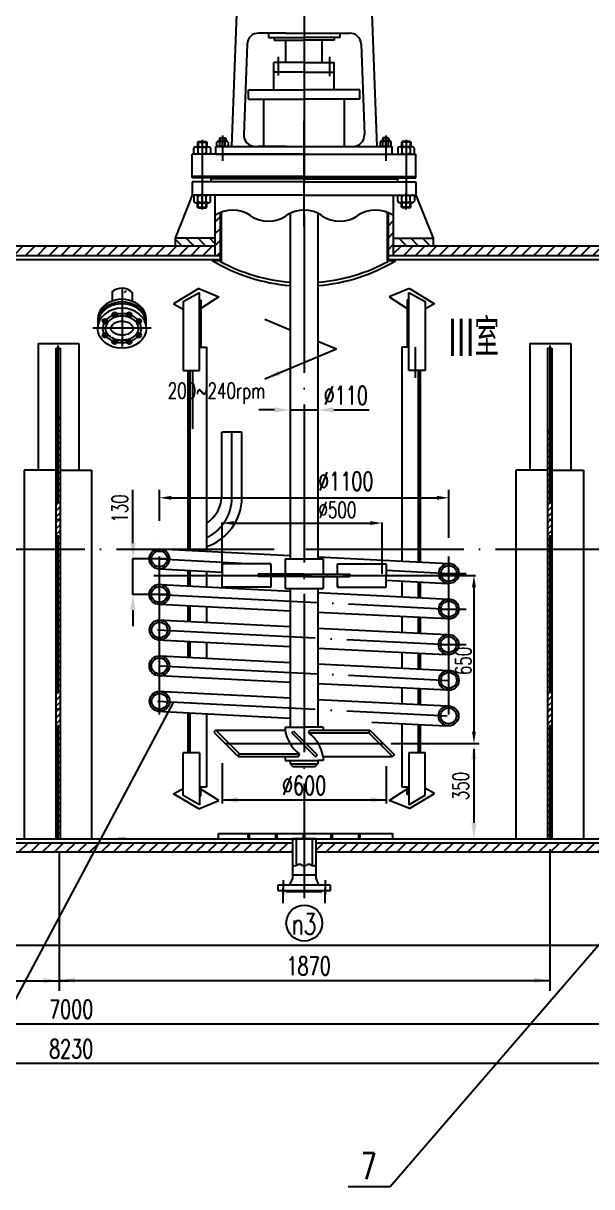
# Model space of a CAD drawing. Extents: x -54047 to 31317, y -2 to 11950.
# Drawn here: x -31269 to -29109, y 4756 to 9174 of the extents above; entities that cross this region are included whole.
import ezdxf

# ---------------------------------------------------------------- set-up
doc = ezdxf.new("R2010")
doc.units = 0
doc.header["$LTSCALE"] = 20
doc.linetypes.add('DASHDOT-M', pattern=[36, 30, -3, 0, -3])
doc.linetypes.add('HIDDEN-M', pattern=[7, 5, -2])
doc.layers.get('0').update_dxf_attribs({"linetype": 'CONTINUOUS'})
doc.styles.add('BIAOZHU', font='ROMANS.shx', dxfattribs={"width": 0.7, "bigfont": 'HLFSD.shx'})
doc.styles.add('HZ', font='ROMANS.shx', dxfattribs={"width": 0.7, "height": 60, "bigfont": 'HLFSD.shx'})
doc.styles.add('ROMANS', font='ROMANS', dxfattribs={"width": 0.7, "height": 60})
pattern_1 = [(45, (-36814.224, 0), (-22.45064, 22.45064), [])]
pattern_2 = [(45, (-37600.862, 27.11), (-22.45064, 22.45064), [])]
pattern_3 = [(45, (-35701.076, 27.111), (-11.22532, 11.22532), [])]
pattern_4 = [(45, (-33832.55, 27.111), (-11.22532, 11.22532), [])]

msp = doc.modelspace()

# ---------------------------------------------------------------- hatches: boundary and pattern name
at = {"linetype": 'Continuous'}
h = msp.add_hatch(dxfattribs=at)
h.set_pattern_fill('ANSI31', scale=10, style=0)
h.set_pattern_definition([(45, (-37765.702, 27.11), (-22.45064, 22.45064), [])])
h.paths.add_polyline_path([(-30521.2, 8454.3, 0.046124), (-30541.2, 8443.6), (-30541.2, 8292.7), (-30521.2, 8292.7)])
h.paths.add_polyline_path([(-29883.2, 8292.7), (-29863.2, 8292.7), (-29863.2, 8443.6, 0.046124), (-29883.2, 8454.3)])
h = msp.add_hatch(dxfattribs=at)
h.set_pattern_fill('ANSI31', scale=10, angle=90, style=0)
h.set_pattern_definition([(135, (-37765.702, 27.11), (-22.45064, -22.45064), [])])
h.paths.add_polyline_path([(-29712.2, 8327.7), (-29712.2, 8357.7), (-29863.2, 8357.7), (-29863.2, 8327.7)])
h.paths.add_polyline_path([(-30541.2, 8327.7), (-30541.2, 8357.7), (-30692.2, 8357.7), (-30692.2, 8327.7)])
h = msp.add_hatch(dxfattribs=at)
h.set_pattern_fill('ANSI31', scale=10, style=0)
h.set_pattern_definition(pattern_1)
h.paths.add_polyline_path([(-31311.1, 8327.7), (-31311.1, 8292.7), (-30956.2, 8292.7), (-30541.2, 8292.7), (-30541.2, 8327.7), (-30956.2, 8327.7)])
h = msp.add_hatch(dxfattribs=at)
h.set_pattern_fill('ANSI31', scale=10, style=0)
h.set_pattern_definition(pattern_1)
h.paths.add_polyline_path([(-29546.7, 8327.7), (-29863.2, 8327.7), (-29863.2, 8292.7), (-29546.7, 8292.7), (-28671.7, 8292.7), (-28671.7, 8327.7)])
h = msp.add_hatch(dxfattribs=at)
h.set_pattern_fill('ANSI31', scale=5, style=0)
h.set_pattern_definition(pattern_3)
h.paths.add_polyline_path([(-31129.6, 7549.7), (-31137.6, 7549.7), (-31137.6, 7177.7), (-31129.6, 7177.7)])
h.paths.add_polyline_path([(-31137.6, 7549.7), (-31145.6, 7549.7), (-31145.6, 7517.7), (-31145.6, 7177.7), (-31137.6, 7177.7)])
h = msp.add_hatch(dxfattribs=at)
h.set_pattern_fill('ANSI31', scale=5, style=0)
h.set_pattern_definition(pattern_4)
h.paths.add_polyline_path([(-29261.1, 7549.7), (-29269.1, 7549.7), (-29269.1, 7177.7), (-29261.1, 7177.7)])
h.paths.add_polyline_path([(-29269.1, 7549.7), (-29277.1, 7549.7), (-29277.1, 7517.7), (-29277.1, 7177.7), (-29269.1, 7177.7)])
h = msp.add_hatch(dxfattribs=at)
h.set_pattern_fill('ANSI31', scale=5, style=0)
h.set_pattern_definition(pattern_3)
h.paths.add_polyline_path([(-31137.6, 7177.7), (-31145.6, 7177.7), (-31145.6, 7042.5), (-31137.6, 7042.5)])
h.paths.add_polyline_path([(-31129.6, 7177.7), (-31137.6, 7177.7), (-31137.6, 7042.5), (-31129.6, 7042.5)])
h = msp.add_hatch(dxfattribs=at)
h.set_pattern_fill('ANSI31', scale=5, style=0)
h.set_pattern_definition(pattern_4)
h.paths.add_polyline_path([(-29269.1, 7177.7), (-29277.1, 7177.7), (-29277.1, 7042.5), (-29269.1, 7042.5)])
h.paths.add_polyline_path([(-29261.1, 7177.7), (-29269.1, 7177.7), (-29269.1, 7042.5), (-29261.1, 7042.5)])
h = msp.add_hatch(dxfattribs=at)
h.set_pattern_fill('ANSI31', scale=5, style=0)
h.set_pattern_definition(pattern_3)
h.paths.add_polyline_path([(-31137.6, 7042.5), (-31145.6, 7042.5), (-31145.6, 6419.3), (-31137.6, 6419.3)])
h.paths.add_polyline_path([(-31129.6, 7042.5), (-31137.6, 7042.5), (-31137.6, 6419.3), (-31129.6, 6419.3)])
h = msp.add_hatch(dxfattribs=at)
h.set_pattern_fill('ANSI31', scale=5, style=0)
h.set_pattern_definition(pattern_4)
h.paths.add_polyline_path([(-29269.1, 7042.5), (-29277.1, 7042.5), (-29277.1, 6419.3), (-29269.1, 6419.3)])
h.paths.add_polyline_path([(-29261.1, 7042.5), (-29269.1, 7042.5), (-29269.1, 6419.3), (-29261.1, 6419.3)])
h = msp.add_hatch(dxfattribs=at)
h.set_pattern_fill('ANSI31', scale=5, style=0)
h.set_pattern_definition(pattern_3)
h.paths.add_polyline_path([(-31137.6, 6419.3), (-31145.6, 6419.3), (-31145.6, 6077.7), (-31137.6, 6077.7)])
h.paths.add_polyline_path([(-31129.6, 6419.3), (-31137.6, 6419.3), (-31137.6, 6077.7), (-31129.6, 6077.7)])
h = msp.add_hatch(dxfattribs=at)
h.set_pattern_fill('ANSI31', scale=5, style=0)
h.set_pattern_definition(pattern_4)
h.paths.add_polyline_path([(-29269.1, 6419.3), (-29277.1, 6419.3), (-29277.1, 6077.7), (-29269.1, 6077.7)])
h.paths.add_polyline_path([(-29261.1, 6419.3), (-29269.1, 6419.3), (-29269.1, 6077.7), (-29261.1, 6077.7)])
h = msp.add_hatch(dxfattribs=at)
h.set_pattern_fill('ANSI31', scale=10, style=0)
h.set_pattern_definition(pattern_2)
h.paths.add_polyline_path([(-30246.9, 6027.7), (-30246.9, 6062.7), (-32027.7, 6062.7), (-32027.7, 6027.7)])
h = msp.add_hatch(dxfattribs=at)
h.set_pattern_fill('ANSI31', scale=10, style=0)
h.set_pattern_definition(pattern_2)
h.paths.add_polyline_path([(-28837.4, 6027.7), (-28837.4, 6062.7), (-30157.9, 6062.7), (-30157.9, 6027.7)])

# ---------------------------------------------------------------- linework, layer by layer
at = {"color": 1, "linetype": 'DASHDOT-M'}
for p, q in [((-30202.2, 11327.7), (-30202.2, 5852.2)), ((-30202.2, 10981.6), (-30202.2, 8651.4)), ((-30301.1, 9046.5), (-30301.1, 8975.8)), ((-30105.7, 9046.5), (-30105.7, 8972.9)), ((-30512.2, 8748.2), (-30512.2, 8651.4)), ((-29892.2, 8748.2), (-29892.2, 8651.4)), ((-30589.7, 8730.9), (-30589.7, 8669.5)), ((-30589.7, 8720.7), (-30589.7, 8484.2)), ((-30512.2, 8702.2), (-30512.2, 8730.7)), ((-29892.2, 8702.2), (-29892.2, 8730.7)), ((-29814.7, 8730.9), (-29814.7, 8669.5)), ((-29814.7, 8720.7), (-29814.7, 8484.2)), ((-29814.7, 8680.5), (-29814.7, 8484.2)), ((-30589.7, 8467.5), (-30589.7, 8528.9)), ((-29814.7, 8467.5), (-29814.7, 8528.9)), ((-30894.2, 8168.4), (-30894.2, 7947.1)), ((-30951.2, 8039.7), (-30971.2, 8048)), ((-30917.8, 8057.7), (-30926.1, 8077.6)), ((-30870.6, 8057.7), (-30862.3, 8077.6)), ((-30840.5, 8038.4), (-30820.5, 8046.6)), ((-30783.2, 8016.1), (-31005.2, 8016.1)), ((-30949.7, 7993.1), (-30971.2, 7984.2)), ((-30917.8, 7974.5), (-30926.1, 7954.6)), ((-30870.6, 7974.5), (-30862.3, 7954.6)), ((-30840.5, 7993.8), (-30820.5, 7985.6)), ((-31137.6, 7950.6), (-31137.6, 6077.7)), ((-29779.4, 7828.3), (-29779.4, 7944.4)), ((-29269.1, 7950.6), (-29269.1, 6077.7)), ((-30625, 7634.8), (-30625, 7855.6)), ((-30476.8, 7371.2), (-30476.8, 7621.9)), ((-30752.2, 6550), (-30752.2, 7224.2)), ((-29652.2, 6550), (-29652.2, 7220.9)), ((-33795.8, 7177.7), (-26635.1, 7177.7)), ((-30712.2, 7140.3), (-30818.6, 7140.3)), ((-30752.2, 7140.3), (-30391.4, 7122.1)), ((-30773.6, 7077.7), (-29551.5, 7077.7)), ((-29890.8, 7097), (-29652.2, 7085)), ((-29692.2, 7085), (-29585.9, 7085)), ((-30712.2, 7005.3), (-30818.6, 7005.3)), ((-30752.2, 7005.3), (-29652.2, 6950)), ((-29692.2, 6950), (-29585.9, 6950)), ((-30759, 6870.5), (-29659, 6815.1)), ((-29693.4, 6815.1), (-29587, 6815.1)), ((-30752.2, 6734.4), (-29652.2, 6679.1)), ((-30759, 6599.6), (-29659, 6544.2)), ((-30502.2, 6439.6), (-29902.2, 6439.6)), ((-30282.4, 5920.4), (-30282.4, 5865.7)), ((-30122.4, 5920.4), (-30122.4, 5865.7)), ((-30282.4, 5832.8), (-30282.4, 5889.7)), ((-30122.4, 5832.8), (-30122.4, 5889.7))]:
    msp.add_line(p, q, dxfattribs=at)
at = {"color": 4, "linetype": 'Continuous'}
for p, q in [((-30421.5, 10207.6), (-30478.3, 8706.7)), ((-29982.9, 10207.6), (-29926.2, 8706.7)), ((-30271.4, 9136.7), (-30375.1, 9136.7)), ((-30271.4, 9136.7), (-30356.9, 9136.7)), ((-30337.8, 9136.7), (-30337.8, 9120)), ((-30337.8, 9120), (-30202.2, 9120)), ((-30316.5, 9120), (-30316.5, 9109.4)), ((-30316.5, 9109.4), (-30202.2, 9109.4)), ((-30271.4, 9136.7), (-30047.5, 9136.7)), ((-30271.4, 9136.7), (-30056.1, 9136.7)), ((-30271.4, 9136.7), (-30029.4, 9136.7)), ((-30271.4, 9025.7), (-30271.4, 9109.4)), ((-30066.7, 9120), (-30202.2, 9120)), ((-30087.9, 9109.4), (-30202.2, 9109.4)), ((-30133.1, 9136.7), (-30056.1, 9136.7)), ((-30133.1, 9136.7), (-30056.1, 9136.7)), ((-30133.1, 9025.7), (-30133.1, 9109.4)), ((-30087.9, 9120), (-30087.9, 9109.4)), ((-30066.7, 9136.7), (-30066.7, 9120)), ((-30418.7, 9094.7), (-30431.7, 8752.1)), ((-29985.7, 9094.7), (-29972.8, 8752.1)), ((-30202.2, 9025.7), (-30316.8, 9025.7)), ((-30316.8, 8921.7), (-30316.8, 9025.7)), ((-30202.2, 9025.7), (-30087.7, 9025.7)), ((-30087.7, 8921.7), (-30087.7, 9025.7)), ((-30202.2, 8988.9), (-30316.8, 8988.9)), ((-30202.2, 8988.9), (-30087.7, 8988.9)), ((-30413.4, 8921.7), (-30202.2, 8921.7)), ((-30413.4, 8886.3), (-30413.4, 8921.7)), ((-30413.4, 8886.3), (-30202.2, 8886.3)), ((-30355.8, 8706.7), (-30355.8, 8886.3)), ((-29991, 8921.7), (-30202.2, 8921.7)), ((-29991, 8886.3), (-30202.2, 8886.3)), ((-30048.7, 8706.7), (-30048.7, 8886.3)), ((-29991, 8886.3), (-29991, 8921.7)), ((-30614, 8705.5), (-30565.4, 8705.5)), ((-30604.7, 8725.5), (-30607.7, 8722.5)), ((-30607.7, 8722.5), (-30607.7, 8705.5)), ((-30607.7, 8722.5), (-30571.7, 8722.5)), ((-30604.7, 8725.5), (-30574.7, 8725.5)), ((-30574.7, 8725.5), (-30571.7, 8722.5)), ((-30571.7, 8722.5), (-30571.7, 8705.5)), ((-30537.2, 8706.7), (-29867.2, 8706.7)), ((-30537.2, 8676.7), (-30537.2, 8706.7)), ((-30533.5, 8710.4), (-30533.5, 8722.2)), ((-30528.4, 8725.9), (-30496, 8725.9)), ((-30496, 8706.7), (-30528.4, 8706.7)), ((-30522.2, 8739.2), (-30524.2, 8737.2)), ((-30524.2, 8737.2), (-30500.2, 8737.2)), ((-30524.2, 8737.2), (-30524.2, 8725.9)), ((-30522.9, 8710.4), (-30522.9, 8722.2)), ((-30522.2, 8739.2), (-30502.2, 8739.2)), ((-30502.2, 8739.2), (-30500.2, 8737.2)), ((-30501.6, 8710.4), (-30501.6, 8722.2)), ((-30500.2, 8737.2), (-30500.2, 8725.9)), ((-30491, 8722.2), (-30491, 8710.4)), ((-30271.4, 8706.7), (-30377.1, 8706.7)), ((-29913.5, 8722.2), (-29913.5, 8710.4)), ((-29876, 8725.9), (-29908.4, 8725.9)), ((-29908.4, 8706.7), (-29876, 8706.7)), ((-29902.2, 8739.2), (-29904.2, 8737.2)), ((-29904.2, 8737.2), (-29904.2, 8725.9)), ((-29880.2, 8737.2), (-29904.2, 8737.2)), ((-29902.9, 8710.4), (-29902.9, 8722.2)), ((-29882.2, 8739.2), (-29902.2, 8739.2)), ((-29882.2, 8739.2), (-29880.2, 8737.2)), ((-29881.6, 8710.4), (-29881.6, 8722.2)), ((-29880.2, 8737.2), (-29880.2, 8725.9)), ((-29871, 8710.4), (-29871, 8722.2)), ((-29867.2, 8676.7), (-29867.2, 8706.7)), ((-29790.4, 8705.5), (-29839, 8705.5)), ((-29829.7, 8725.5), (-29832.7, 8722.5)), ((-29796.7, 8722.5), (-29832.7, 8722.5)), ((-29832.7, 8722.5), (-29832.7, 8705.5)), ((-29799.7, 8725.5), (-29829.7, 8725.5)), ((-29799.7, 8725.5), (-29796.7, 8722.5)), ((-29796.7, 8722.5), (-29796.7, 8705.5)), ((-30202.2, 8676.7), (-30627.2, 8676.7)), ((-30627.2, 8586.7), (-30627.2, 8676.7)), ((-30621.6, 8682.2), (-30621.6, 8700)), ((-30565.4, 8676.7), (-30614, 8676.7)), ((-30605.7, 8700), (-30605.7, 8682.2)), ((-30573.8, 8700), (-30573.8, 8682.2)), ((-30557.9, 8700), (-30557.9, 8682.2)), ((-30537.2, 8676.7), (-29867.2, 8676.7)), ((-30202.2, 8676.7), (-29777.2, 8676.7)), ((-29846.6, 8700), (-29846.6, 8682.2)), ((-29839, 8676.7), (-29790.4, 8676.7)), ((-29830.7, 8700), (-29830.7, 8682.2)), ((-29798.8, 8700), (-29798.8, 8682.2)), ((-29782.9, 8682.2), (-29782.9, 8700)), ((-29777.2, 8586.7), (-29777.2, 8676.7)), ((-30202.2, 8591.7), (-30627.2, 8591.7)), ((-30202.2, 8586.7), (-30627.2, 8586.7)), ((-30202.2, 8571.7), (-30627.2, 8571.7)), ((-30627.2, 8571.7), (-30627.2, 8521.7)), ((-30202.2, 8583.7), (-30557.2, 8583.7)), ((-30557.2, 8583.7), (-30557.2, 8571.7)), ((-30552.2, 8586.7), (-30552.2, 8583.7)), ((-30202.2, 8591.7), (-29777.2, 8591.7)), ((-30202.2, 8586.7), (-29777.2, 8586.7)), ((-30202.2, 8583.7), (-29847.2, 8583.7)), ((-30202.2, 8571.7), (-29777.2, 8571.7)), ((-29852.2, 8586.7), (-29852.2, 8583.7)), ((-29847.2, 8583.7), (-29847.2, 8571.7)), ((-29777.2, 8571.7), (-29777.2, 8521.7)), ((-30627.2, 8521.7), (-30692.2, 8357.7)), ((-30202.2, 8521.7), (-30627.2, 8521.7)), ((-30621.6, 8516.2), (-30621.6, 8498.4)), ((-30565.4, 8521.7), (-30614, 8521.7)), ((-30614, 8492.9), (-30565.4, 8492.9)), ((-30607.7, 8475.9), (-30607.7, 8492.9)), ((-30605.7, 8498.4), (-30605.7, 8516.2)), ((-30573.8, 8498.4), (-30573.8, 8516.2)), ((-30571.7, 8475.9), (-30571.7, 8492.9)), ((-30557.9, 8498.4), (-30557.9, 8516.2)), ((-30541.2, 8521.7), (-30541.2, 8292.7)), ((-30202.2, 8521.7), (-29777.2, 8521.7)), ((-29863.2, 8521.7), (-29863.2, 8292.7)), ((-29846.6, 8498.4), (-29846.6, 8516.2)), ((-29839, 8521.7), (-29790.4, 8521.7)), ((-29790.4, 8492.9), (-29839, 8492.9)), ((-29832.7, 8475.9), (-29832.7, 8492.9)), ((-29830.7, 8498.4), (-29830.7, 8516.2)), ((-29798.8, 8498.4), (-29798.8, 8516.2)), ((-29796.7, 8475.9), (-29796.7, 8492.9)), ((-29782.9, 8516.2), (-29782.9, 8498.4)), ((-29777.2, 8521.7), (-29712.2, 8357.7)), ((-30604.7, 8472.9), (-30607.7, 8475.9)), ((-30607.7, 8475.9), (-30571.7, 8475.9)), ((-30604.7, 8472.9), (-30574.7, 8472.9)), ((-30574.7, 8472.9), (-30571.7, 8475.9)), ((-30521.2, 8454.3), (-30521.2, 8269.7)), ((-30517.2, 8455.9), (-30517.2, 8267.6)), ((-30254.7, 8452.2), (-30254.7, 7167.7)), ((-30149.7, 8452.2), (-30149.7, 7167.7)), ((-29887.2, 8455.9), (-29887.2, 8267.6)), ((-29883.2, 8454.3), (-29883.2, 8269.7)), ((-29796.7, 8475.9), (-29832.7, 8475.9)), ((-29829.7, 8472.9), (-29832.7, 8475.9)), ((-29799.7, 8472.9), (-29829.7, 8472.9)), ((-29799.7, 8472.9), (-29796.7, 8475.9)), ((-30692.2, 8357.7), (-30692.2, 8327.7)), ((-30541.2, 8357.7), (-30692.2, 8357.7)), ((-29863.2, 8357.7), (-29712.2, 8357.7)), ((-29712.2, 8357.7), (-29712.2, 8327.7)), ((-30956.2, 8327.7), (-31577.1, 8327.7)), ((-30541.2, 8327.7), (-30956.2, 8327.7)), ((-29546.7, 8327.7), (-29863.2, 8327.7)), ((-28671.7, 8327.7), (-29546.7, 8327.7)), ((-31577.1, 8292.7), (-30956.2, 8292.7)), ((-31577.1, 8277.7), (-30956.2, 8277.7)), ((-30956.2, 8292.7), (-30521.2, 8292.7)), ((-30956.2, 8277.7), (-30521.2, 8277.7)), ((-30551.2, 8277.7), (-30551.2, 8273.7)), ((-30551.2, 8273.7), (-30521.2, 8273.7)), ((-29883.2, 8292.7), (-29546.7, 8292.7)), ((-29883.2, 8277.7), (-29546.7, 8277.7)), ((-29883.2, 8273.7), (-29853.2, 8273.7)), ((-29853.2, 8277.7), (-29853.2, 8273.7)), ((-29546.7, 8292.7), (-28651.7, 8292.7)), ((-29546.7, 8277.7), (-28651.7, 8277.7)), ((-30932.2, 8154.5), (-30932.2, 8119.2)), ((-30856.2, 8153.7), (-30856.2, 8119.2)), ((-30602.8, 8166.6), (-30698.2, 8108.8)), ((-30661.8, 8117.5), (-30599.7, 8152.1)), ((-30602.8, 8166.6), (-30525.8, 8135.2)), ((-30599.7, 7855.6), (-30599.7, 8152.1)), ((-30525.8, 8135.2), (-30594.3, 8091.4)), ((-29801.7, 8166.6), (-29878.7, 8135.2)), ((-29878.7, 8135.2), (-29810.2, 8091.4)), ((-29804.8, 8152.1), (-29742.7, 8117.5)), ((-29804.8, 7855.6), (-29804.8, 8152.1)), ((-29801.7, 8166.6), (-29706.2, 8108.8)), ((-30698.2, 8108.8), (-30661.3, 8089)), ((-30661.8, 8117.5), (-30661.8, 7855.6)), ((-30599.7, 8120.8), (-30594.3, 8123.6)), ((-30594.3, 8123.6), (-30594.3, 7944.4)), ((-29804.8, 8120.8), (-29810.2, 8123.6)), ((-29810.2, 8123.6), (-29810.2, 7944.4)), ((-29706.2, 8108.8), (-29743.2, 8089)), ((-29742.7, 8117.5), (-29742.7, 7855.6)), ((-30351, 8050.9), (-30254.7, 8010.7)), ((-31212.6, 7958.8), (-31212.6, 7648.5)), ((-31212.6, 7958.8), (-31057.6, 7958.8)), ((-31057.6, 7958.8), (-31057.6, 7648.5)), ((-30149.7, 7966.9), (-30079.4, 7937.5)), ((-29344.1, 7958.8), (-29344.1, 7648.5)), ((-29344.1, 7958.8), (-29189.1, 7958.8)), ((-29189.1, 7958.8), (-29189.1, 7648.5)), ((-31145.6, 7940.2), (-31145.6, 6077.7)), ((-31145.6, 7940.2), (-31129.6, 7940.2)), ((-31129.6, 7940.2), (-31129.6, 6077.7)), ((-30599.7, 7944.4), (-30573, 7944.4)), ((-30573, 7944.4), (-30573, 7169.3)), ((-30351, 7824.1), (-30079.4, 7937.5)), ((-29831.5, 7944.4), (-29831.5, 7132)), ((-29804.8, 7944.4), (-29831.5, 7944.4)), ((-29277.1, 7940.2), (-29277.1, 6077.7)), ((-29277.1, 7940.2), (-29261.1, 7940.2)), ((-29261.1, 7940.2), (-29261.1, 6077.7)), ((-30661.8, 7855.6), (-30599.7, 7855.6)), ((-30643.7, 7855.6), (-30643.7, 7172.8)), ((-30636, 7855.6), (-30636, 7172.4)), ((-29742.7, 7855.6), (-29804.8, 7855.6)), ((-29768.4, 7855.6), (-29768.4, 7128.8)), ((-29760.7, 7855.6), (-29760.7, 7128.4)), ((-31212.6, 7648.5), (-31212.6, 7477.7)), ((-31129.6, 7677.7), (-31145.6, 7677.7)), ((-31057.6, 7648.5), (-31057.6, 7477.7)), ((-30643.7, 7662), (-30643.7, 7251.9)), ((-29760.7, 7662), (-29760.7, 7272.3)), ((-29344.1, 7648.5), (-29344.1, 7477.7)), ((-29189.1, 7648.5), (-29189.1, 7477.7)), ((-30514.8, 7383.9), (-30514.8, 7621.9)), ((-30438.8, 7621.9), (-30514.8, 7621.9)), ((-30438.8, 7372.8), (-30438.8, 7621.9)), ((-29261.1, 7627.7), (-29277.1, 7627.7)), ((-31265.6, 7477.7), (-31265.6, 6077.7)), ((-31145.6, 7477.7), (-31265.6, 7477.7)), ((-31129.6, 7477.7), (-31009.6, 7477.7)), ((-31009.6, 7477.7), (-31009.6, 7177.7)), ((-29397.1, 7477.7), (-29397.1, 6077.7)), ((-29277.1, 7477.7), (-29397.1, 7477.7)), ((-29261.1, 7477.7), (-29141.1, 7477.7)), ((-29141.1, 7477.7), (-29141.1, 6077.7)), ((-31009.6, 7177.7), (-31009.6, 6077.7)), ((-30752.2, 7178.3), (-30254.7, 7153.3)), ((-30254.7, 7167.7), (-30254.7, 7140.5)), ((-30149.7, 7167.7), (-30149.7, 7140.5)), ((-30329.1, 7122.1), (-30513.7, 7122.1)), ((-30513.7, 7122.1), (-30513.7, 7077.7)), ((-30329.1, 7112.3), (-30329.1, 7122.1)), ((-30329.1, 7122.1), (-30329.1, 7082.2)), ((-30274.1, 7140.5), (-30130.4, 7140.5)), ((-30274.1, 7140.5), (-30274.1, 7082.2)), ((-30149.7, 7148), (-29652.2, 7123)), ((-30130.4, 7140.5), (-30130.4, 7082.2)), ((-30075.4, 7122.1), (-29890.8, 7122.1)), ((-30075.4, 7082.2), (-30075.4, 7122.1)), ((-29890.8, 7122.1), (-29890.8, 7077.7)), ((-30752.2, 7102.3), (-30513.7, 7090.3)), ((-30643.7, 7095.6), (-30643.7, 7049.9)), ((-30643.7, 7095.6), (-30643.7, 7036.6)), ((-30636, 7095.2), (-30636, 7036.2)), ((-30573, 7091.3), (-30573, 7032.3)), ((-30513.7, 7033.3), (-30513.7, 7077.7)), ((-30202.2, 7082.2), (-30376.6, 7082.2)), ((-30376.6, 7082.2), (-30376.6, 7077.7)), ((-30376.6, 7073.2), (-30376.6, 7077.7)), ((-30202.2, 7073.2), (-30376.6, 7073.2)), ((-30329.1, 7073.2), (-30329.1, 7033.3)), ((-30274.1, 7073.2), (-30274.1, 7028.2)), ((-30202.2, 7082.2), (-30027.9, 7082.2)), ((-30202.2, 7073.2), (-30027.9, 7073.2)), ((-30130.4, 7073.2), (-30130.4, 7028.2)), ((-30075.4, 7033.3), (-30075.4, 7073.2)), ((-30027.9, 7082.2), (-30027.9, 7077.7)), ((-30027.9, 7073.2), (-30027.9, 7077.7)), ((-29890.8, 7033.3), (-29890.8, 7077.7)), ((-30747.6, 7043), (-30254.7, 7018.2)), ((-30329.1, 7033.3), (-30513.7, 7033.3)), ((-30274.1, 7028.2), (-30130.4, 7028.2)), ((-30254.7, 7028.2), (-30254.7, 6501.4)), ((-30149.7, 7028.2), (-30149.7, 6501.4)), ((-30075.4, 7043.1), (-30075.4, 7033.3)), ((-30075.4, 7033.3), (-29890.8, 7033.3)), ((-29890.8, 7059), (-29656.9, 7047.2)), ((-29831.5, 7056), (-29831.5, 6999)), ((-29768.4, 7054.1), (-29768.4, 6995.1)), ((-29760.7, 7053.6), (-29760.7, 6994.6)), ((-30149.7, 7013), (-29652.2, 6988)), ((-30254.7, 6942.3), (-30752.2, 6967.3)), ((-30643.7, 6961.8), (-30643.7, 6902.7)), ((-30636, 6961.4), (-30636, 6902.3)), ((-30573, 6958.3), (-30573, 6899.1)), ((-29656.9, 6912.2), (-30149.7, 6937)), ((-30759, 6908.5), (-30254.7, 6883.1)), ((-29831.5, 6923), (-29831.5, 6861.8)), ((-29768.4, 6919.1), (-29768.4, 6858.6)), ((-29760.7, 6918.6), (-29760.7, 6858.2)), ((-30149.7, 6877.8), (-29659, 6853.1)), ((-30759, 6832.5), (-30254.7, 6807.1)), ((-30643.7, 6826.7), (-30643.7, 6766.9)), ((-30636, 6826.3), (-30636, 6766.5)), ((-30573, 6823.1), (-30573, 6763.3)), ((-30747.6, 6772.1), (-30254.7, 6747.3)), ((-30149.7, 6801.8), (-29663.7, 6777.4)), ((-29831.5, 6785.8), (-29831.5, 6726.1)), ((-29768.4, 6782.7), (-29768.4, 6722.9)), ((-29760.7, 6782.3), (-29760.7, 6722.5)), ((-30149.7, 6742.1), (-29652.2, 6717.1)), ((-30254.7, 6671.4), (-30752.2, 6696.4)), ((-30759, 6637.6), (-30254.7, 6612.2)), ((-29656.9, 6641.3), (-30149.7, 6666.1)), ((-29831.5, 6650.1), (-29831.5, 6590.9)), ((-29768.4, 6647), (-29768.4, 6587.7)), ((-29760.7, 6646.6), (-29760.7, 6587.4)), ((-30149.7, 6606.9), (-29659, 6582.2)), ((-30759, 6561.6), (-30254.7, 6536.2)), ((-30643.7, 6555.8), (-30643.7, 6403.8)), ((-30636, 6555.4), (-30636, 6403.8)), ((-30573, 6552.2), (-30573, 6273.6)), ((-30274.1, 6501.4), (-30274.1, 6489.6)), ((-30274.1, 6501.4), (-30202.2, 6501.3)), ((-30130.4, 6501.4), (-30202.2, 6501.3)), ((-30130.4, 6501.4), (-30130.4, 6489.6)), ((-29945.2, 6520.7), (-29663.7, 6506.5)), ((-29831.5, 6515), (-29831.5, 6274.5)), ((-29768.4, 6511.8), (-29768.4, 6404.8)), ((-29760.7, 6511.4), (-29760.7, 6404.8)), ((-30538.1, 6489.6), (-30545.2, 6482.5)), ((-30545.2, 6482.5), (-30452.2, 6389.6)), ((-30538.1, 6489.6), (-30448.1, 6399.6)), ((-30538.1, 6489.6), (-30274.1, 6489.6)), ((-30249.3, 6479.4), (-30242.2, 6486.5)), ((-30249.3, 6479.4), (-30159.3, 6389.4)), ((-30242.2, 6486.5), (-30152.2, 6396.5)), ((-30184.5, 6479.6), (-30180.3, 6489.6)), ((-30184.5, 6479.6), (-29956.4, 6479.6)), ((-30180.3, 6489.6), (-29952.2, 6489.6)), ((-29956.4, 6479.6), (-29952.2, 6489.6)), ((-29956.4, 6479.6), (-29866.4, 6389.6)), ((-29952.2, 6489.6), (-29859.3, 6396.7)), ((-30661.8, 6241.9), (-30661.8, 6403.8)), ((-30599.7, 6403.8), (-30661.8, 6403.8)), ((-30599.7, 6403.8), (-30599.7, 6206.2)), ((-30452.2, 6389.6), (-30448.1, 6399.6)), ((-30452.2, 6389.6), (-30224.1, 6389.6)), ((-30448.1, 6399.6), (-30220, 6399.6)), ((-30274.1, 6389.6), (-30274.1, 6374.5)), ((-30274.1, 6374.5), (-30149.7, 6374.5)), ((-30254.7, 6374.5), (-30254.7, 6362)), ((-30254.7, 6362), (-30244.7, 6352)), ((-30254.7, 6362), (-30149.7, 6362)), ((-30224.1, 6389.6), (-30220, 6399.6)), ((-30159.7, 6352), (-30149.7, 6362)), ((-30159.3, 6389.4), (-30152.2, 6396.5)), ((-30149.7, 6374.5), (-30149.7, 6362)), ((-30130.4, 6374.5), (-30149.7, 6374.5)), ((-30130.4, 6389.6), (-29866.4, 6389.6)), ((-30130.4, 6389.6), (-30130.4, 6374.5)), ((-29866.4, 6389.6), (-29859.3, 6396.7)), ((-29804.8, 6404.8), (-29742.7, 6404.8)), ((-29804.8, 6404.8), (-29804.8, 6207.1)), ((-29742.7, 6242.8), (-29742.7, 6404.8)), ((-30244.7, 6352), (-30159.7, 6352)), ((-30573, 6273.6), (-30599.7, 6273.6)), ((-30594.3, 6241.1), (-30594.3, 6273.6)), ((-29831.5, 6274.5), (-29804.8, 6274.5)), ((-29810.2, 6245.6), (-29810.2, 6274.5)), ((-30698.2, 6248.9), (-30661.3, 6268.8)), ((-30602.8, 6191.2), (-30698.2, 6248.9)), ((-30599.7, 6206.2), (-30661.8, 6241.9)), ((-30599.7, 6240.4), (-30594.3, 6241.1)), ((-30525.8, 6222.6), (-30594.3, 6266.4)), ((-29878.7, 6223.6), (-29810.2, 6267.3)), ((-29804.8, 6244.5), (-29810.2, 6245.6)), ((-29804.8, 6207.1), (-29742.7, 6242.8)), ((-29801.7, 6192.1), (-29706.2, 6249.9)), ((-29706.2, 6249.9), (-29743.2, 6269.7)), ((-30602.8, 6191.2), (-30525.8, 6222.6)), ((-29801.7, 6192.1), (-29878.7, 6223.6)), ((-30527.6, 6097.7), (-29866.5, 6097.7)), ((-30527.6, 6087.7), (-30527.6, 6097.7)), ((-30415, 6077.7), (-30415, 6097.7)), ((-30410, 6077.7), (-30410, 6097.7)), ((-30310, 6077.7), (-30310, 6097.7)), ((-30305, 6077.7), (-30305, 6097.7)), ((-30205, 6077.7), (-30205, 6097.7)), ((-30200, 6077.7), (-30200, 6097.7)), ((-30099.5, 6077.7), (-30099.5, 6097.7)), ((-30094.5, 6077.7), (-30094.5, 6097.7)), ((-29994.5, 6077.7), (-29994.5, 6097.7)), ((-29989.5, 6077.7), (-29989.5, 6097.7)), ((-29866.5, 6097.7), (-29866.5, 6077.7)), ((-34677.4, 6077.7), (-27597.4, 6077.7)), ((-32027.7, 6062.7), (-30246.9, 6062.7)), ((-30527.6, 6077.7), (-30527.6, 6087.7)), ((-30157.9, 6077.7), (-30246.9, 6077.7)), ((-30246.9, 6077.7), (-30246.9, 5928.7)), ((-30157.7, 6077.7), (-30246.7, 6077.7)), ((-30157.3, 6077.7), (-30246.3, 6077.7)), ((-30233, 6077.7), (-30233, 5975.4)), ((-30171.7, 6077.7), (-30171.7, 5975.4)), ((-30157.9, 6077.7), (-30157.9, 5928.7)), ((-30157.9, 6062.7), (-28377.2, 6062.7)), ((-32027.7, 6027.7), (-30246.9, 6027.7)), ((-30157.9, 6027.7), (-28377.2, 6027.7)), ((-30246.9, 5928.7), (-30255.9, 5905.5)), ((-30246.9, 5940.7), (-30157.9, 5940.7)), ((-30157.9, 5928.7), (-30148.8, 5905.5)), ((-30302.4, 5901.7), (-30302.4, 5880.7)), ((-30102.4, 5901.7), (-30302.4, 5901.7)), ((-30302.4, 5880.7), (-30102.4, 5880.7)), ((-30271.4, 5880.7), (-30271.4, 5877.7)), ((-30271.4, 5877.7), (-30133.4, 5877.7)), ((-30271.4, 5877.7), (-30133.4, 5877.7)), ((-30133.4, 5877.7), (-30133.4, 5880.7)), ((-30102.4, 5880.7), (-30102.4, 5901.7)), ((-29874.9, 4756.5), (-30034.9, 4756.5))]:
    msp.add_line(p, q, dxfattribs=at)
at = {"color": 7, "linetype": 'Continuous'}
for p, q in [((-30202.2, 8402.6), (-30202.2, 8803.6)), ((-30202.2, 8425.1), (-30202.2, 8803.6)), ((-30604.7, 8725.5), (-30604.7, 8705.5)), ((-30574.7, 8725.5), (-30574.7, 8705.5)), ((-30522.2, 8739.2), (-30522.2, 8725.9)), ((-30502.2, 8739.2), (-30502.2, 8725.9)), ((-29902.2, 8739.2), (-29902.2, 8725.9)), ((-29882.2, 8739.2), (-29882.2, 8725.9)), ((-29829.7, 8725.5), (-29829.7, 8705.5)), ((-29799.7, 8725.5), (-29799.7, 8705.5)), ((-30604.7, 8472.9), (-30604.7, 8492.9)), ((-30574.7, 8472.9), (-30574.7, 8492.9)), ((-29829.7, 8472.9), (-29829.7, 8492.9)), ((-29799.7, 8472.9), (-29799.7, 8492.9)), ((-30314.7, 7706), (-30374.7, 7706)), ((-30254.7, 7706), (-30149.7, 7706)), ((-30089.7, 7706), (-29954.6, 7706)), ((-31145.6, 7658.3), (-31137.6, 7666.3)), ((-31145.6, 7635.9), (-31137.6, 7643.9)), ((-31137.6, 7666.3), (-31129.6, 7674.3)), ((-31137.6, 7643.9), (-31129.6, 7651.9)), ((-31145.6, 7613.4), (-31137.6, 7621.4)), ((-31145.6, 7591), (-31137.6, 7599)), ((-31137.6, 7621.4), (-31129.6, 7629.4)), ((-31137.6, 7599), (-31129.6, 7607)), ((-29277.1, 7613.4), (-29269.1, 7621.4)), ((-29277.1, 7591), (-29269.1, 7599)), ((-29269.1, 7621.4), (-29262.8, 7627.7)), ((-29269.1, 7599), (-29261.1, 7607)), ((-31145.6, 7568.5), (-31137.6, 7576.5)), ((-31137.6, 7576.5), (-31129.6, 7584.5)), ((-31137.6, 7554.1), (-31129.6, 7562.1)), ((-29277.1, 7568.5), (-29269.1, 7576.5)), ((-29269.1, 7576.5), (-29261.1, 7584.5)), ((-29269.1, 7554.1), (-29261.1, 7562.1)), ((-31142, 7549.7), (-31137.6, 7554.1)), ((-29273.5, 7549.7), (-29269.1, 7554.1)), ((-30852.5, 7200.3), (-30852.5, 7402.3)), ((-30752.2, 7284.8), (-30752.2, 7402.3)), ((-29652.2, 7220.9), (-29652.2, 7402.3)), ((-30707.2, 7372.3), (-29697.2, 7372.3)), ((-30514.2, 7091.7), (-30514.2, 7278.4)), ((-30469.2, 7276.4), (-29950.8, 7276.4)), ((-29905.8, 7083.2), (-29905.8, 7278.4)), ((-30735.7, 7140.3), (-30854.5, 7140.3)), ((-30852.5, 7005.3), (-30852.5, 7140.3)), ((-29556.9, 7032.7), (-29556.9, 6472.7)), ((-30735.7, 7005.3), (-30854.5, 7005.3)), ((-30852.5, 6945.3), (-30852.5, 6885.3)), ((-31672.4, 4769.3), (-30698.3, 6594.5)), ((-29871.6, 6439.9), (-29536.9, 6439.9)), ((-29556.9, 6417.7), (-29556.9, 6137.7)), ((-30514, 6364.8), (-30514, 6211.1)), ((-29890.5, 6353), (-29890.5, 6211.1)), ((-30514, 6225.1), (-29890.5, 6225.1)), ((-30880.1, 6077.7), (-30907.1, 6077.7)), ((-29651.2, 6077.7), (-29579.5, 6077.7)), ((-31132.5, 6022.7), (-31132.5, 5499.9)), ((-29268.8, 6037.7), (-29268.8, 5499.9)), ((-28887.4, 5900.2), (-29874.9, 4756.5)), ((-33437.1, 5674), (-28837.4, 5674)), ((-32977.4, 5538.8), (-31097.4, 5538.8)), ((-31132.5, 5539.9), (-29268.8, 5539.9)), ((-34577.4, 5375.2), (-27697.4, 5375.2)), ((-35217.4, 5225.1), (-26998.2, 5225.1))]:
    msp.add_line(p, q, dxfattribs=at)
at = {"color": 6, "linetype": 'HIDDEN-M'}
msp.add_line((-30879, 8158.3), (-30886.1, 8151.2), dxfattribs=at)
at = {"color": 4, "linetype": 'Continuous'}
for centre, radius in [((-30958, 8042.5), 9), ((-30922, 8067.7), 9), ((-30866.5, 8067.7), 9), ((-30830.5, 8042.5), 9), ((-30958, 7989.7), 9), ((-30830.5, 7989.7), 9), ((-30922, 7964.6), 9), ((-30866.5, 7964.6), 9), ((-30752.2, 7140.3), 38), ((-30752.2, 7140.3), 30), ((-29652.2, 7085), 38), ((-29652.2, 7085), 30), ((-30752.2, 7005.3), 38), ((-30752.2, 7005.3), 30), ((-29652.2, 6950), 38), ((-29652.2, 6950), 30), ((-30751.5, 6870.5), 38), ((-30751.5, 6870.5), 30), ((-29653.4, 6815.1), 38), ((-29653.4, 6815.1), 30), ((-30752.2, 6734.4), 38), ((-30752.2, 6734.4), 30), ((-29652.2, 6679.1), 38), ((-29652.2, 6679.1), 30), ((-30751.5, 6599.6), 38), ((-30751.5, 6599.6), 30), ((-29653.4, 6544.2), 38), ((-29653.4, 6544.2), 30), ((-30201.4, 5757.7), 68.4)]:
    msp.add_circle(centre, radius, dxfattribs=at)
for centre, radius, start, end in [((-30375.1, 9093), 43.7, 90, 177.8341), ((-30029.4, 9093), 43.7, 2.1659, 90), ((-30388, 8750.4), 43.7, 177.8341, 270), ((-30016.5, 8750.4), 43.7, 270, 2.1659), ((-30613.6, 8697), 8.51, 20.6783, 159.3217), ((-30589.7, 8679.7), 25.8, 51.9181, 128.0819), ((-30565.8, 8697), 8.51, 20.6783, 159.3217), ((-30528.2, 8720.2), 5.68, 20.6783, 159.3217), ((-30528.2, 8712.4), 5.68, 200.6783, 339.3217), ((-30512.2, 8708.7), 17.2, 51.9181, 128.0819), ((-30512.2, 8723.9), 17.2, 231.9181, 308.0819), ((-30496.3, 8720.2), 5.68, 20.6783, 159.3217), ((-30496.3, 8712.4), 5.68, 200.6783, 339.3217), ((-29908.2, 8720.2), 5.68, 20.6783, 159.3217), ((-29908.2, 8712.4), 5.68, 200.6783, 339.3217), ((-29892.2, 8708.7), 17.2, 51.9181, 128.0819), ((-29892.2, 8723.9), 17.2, 231.9181, 308.0819), ((-29876.3, 8720.2), 5.68, 20.6783, 159.3217), ((-29876.3, 8712.4), 5.68, 200.6783, 339.3217), ((-29838.6, 8697), 8.51, 20.6783, 159.3217), ((-29814.7, 8679.7), 25.8, 51.9181, 128.0819), ((-29790.8, 8697), 8.51, 20.6783, 159.3217), ((-30613.6, 8685.2), 8.51, 200.6783, 339.3217), ((-30589.7, 8702.5), 25.8, 231.9181, 308.0819), ((-30565.8, 8685.2), 8.51, 200.6783, 339.3217), ((-29838.6, 8685.2), 8.51, 200.6783, 339.3217), ((-29814.7, 8702.5), 25.8, 231.9181, 308.0819), ((-29790.8, 8685.2), 8.51, 200.6783, 339.3217), ((-30613.6, 8513.2), 8.51, 20.6783, 159.3217), ((-30613.6, 8501.4), 8.51, 200.6783, 339.3217), ((-30589.7, 8495.9), 25.8, 51.9181, 128.0819), ((-30589.7, 8518.7), 25.8, 231.9181, 308.0819), ((-30565.8, 8513.2), 8.51, 20.6783, 159.3217), ((-30565.8, 8501.4), 8.51, 200.6783, 339.3217), ((-29838.6, 8513.2), 8.51, 20.6783, 159.3217), ((-29838.6, 8501.4), 8.51, 200.6783, 339.3217), ((-29814.7, 8495.9), 25.8, 51.9181, 128.0819), ((-29814.7, 8518.7), 25.8, 231.9181, 308.0819), ((-29790.8, 8513.2), 8.51, 20.6783, 159.3217), ((-29790.8, 8501.4), 8.51, 200.6783, 339.3217), ((-30202.2, 8850.5), 674.2, 238.8244, 265.5338), ((-30202.2, 8861.1), 672, 241.6581, 265.5189), ((-30202.2, 8850.5), 674.2, 274.4662, 301.1756), ((-30202.2, 8861.1), 672, 274.4811, 298.3419), ((-30894.7, 8110.7), 57.7, 48.1871, 130.5858), ((-30646.8, 7383.9), 132, 304.0188, 0), ((-30634.8, 7372.8), 196, 288.3945, 0), ((-30136, 6511.5), 139.9, 189.2352, 233.1104), ((-30268.4, 6367.7), 139.9, 9.2352, 53.1104), ((-30261.5, 5907.7), 6, 270, 338.7495), ((-30143.2, 5907.7), 6, 201.2505, 270)]:
    msp.add_arc(centre, radius, start, end, dxfattribs=at)
at = {"color": 7, "linetype": 'Continuous'}
for centre, radius, start, end in [((-30473.4, 8340.8), 123.2, 56.6015, 123.3985), ((-30337.8, 8546.4), 123.2, 236.6015, 303.3985), ((-30202.2, 8340.8), 123.2, 56.6015, 123.3985), ((-30066.6, 8546.4), 123.2, 236.6015, 303.3985), ((-29931, 8340.8), 123.2, 56.6015, 123.3985), ((-30238, 5991.2), 16.2, 236.6015, 303.3985), ((-30220.2, 5964.2), 16.2, 56.6015, 123.3985), ((-30202.4, 5991.2), 16.2, 236.6015, 303.3985), ((-30184.6, 5964.2), 16.2, 56.6015, 123.3985), ((-30166.8, 5991.2), 16.2, 236.6015, 303.3985)]:
    msp.add_arc(centre, radius, start, end, dxfattribs=at)
at = {"color": 1, "linetype": 'DASHDOT-M'}
msp.add_arc((-30640.8, 7371.2), 164, 294.4385, 0, dxfattribs=at)
at = {"color": 4, "linetype": 'Continuous'}
for centre, start_param, end_param in [((-30894.2, 8049.8), 3.033671, 6.391107), ((-30894.2, 8039.8), 3.033671, 6.391107), ((-30894.2, 8032.5), 3.033671, 6.391107), ((-30894.2, 8016.1), 3.141593, 6.283185)]:
    msp.add_ellipse(centre, major_axis=(-92.5, 0), ratio=0.822921, start_param=start_param, end_param=end_param, dxfattribs=at)
at = {"color": 1, "linetype": 'DASHDOT-M'}
msp.add_ellipse((-30894.2, 8016.1), major_axis=(-72.5, 0), ratio=0.76443, start_param=3.141593, end_param=6.283185, dxfattribs=at)
at = {"color": 4, "linetype": 'Continuous', "extrusion": (0, 0, -1)}
msp.add_ellipse((-30894.2, 8016.1), major_axis=(-92.5, 0), ratio=0.822921, start_param=3.141593, end_param=6.283185, dxfattribs=at)
at = {"color": 1, "linetype": 'DASHDOT-M', "extrusion": (0, 0, -1)}
msp.add_ellipse((-30894.2, 8016.1), major_axis=(-72.5, 0), ratio=0.76443, start_param=3.141593, end_param=6.283185, dxfattribs=at)
at = {"color": 4, "linetype": 'Continuous'}
for points, knots in [([(-30831.7, 8016.1), (-30831.7, 8017.9), (-30831.9, 8019.7), (-30832.3, 8022.5), (-30832.6, 8023.5), (-30833.1, 8025.6), (-30833.4, 8026.6), (-30834.8, 8030.6), (-30836.3, 8033.5), (-30839.5, 8038.1), (-30840.8, 8039.8), (-30843.9, 8043.2), (-30845.5, 8044.8), (-30849.3, 8047.9), (-30851.3, 8049.4), (-30855.4, 8052.1), (-30857.4, 8053.2), (-30861.8, 8055.4), (-30864, 8056.4), (-30868.8, 8058.2), (-30871.2, 8058.9), (-30876.2, 8060.3), (-30878.8, 8060.8), (-30885.1, 8061.8), (-30888.8, 8062.1), (-30896.3, 8062.3), (-30900, 8062.1), (-30906.8, 8061.3), (-30909.8, 8060.8), (-30916.1, 8059.3), (-30919.3, 8058.3), (-30925.5, 8056), (-30928.5, 8054.6), (-30934, 8051.5), (-30936.6, 8049.9), (-30941.3, 8046.3), (-30943.4, 8044.4), (-30948.1, 8039.5), (-30950.3, 8036.4), (-30953.3, 8031.1), (-30954.2, 8029), (-30955.3, 8025.8), (-30955.6, 8024.7), (-30956.1, 8022.6), (-30956.3, 8021.5), (-30956.6, 8019), (-30956.7, 8017.6), (-30956.7, 8016.1)], [3.141593, 3.141593, 3.141593, 3.141593, 3.276898, 3.276898, 3.354112, 3.354112, 3.431327, 3.431327, 3.651544, 3.651544, 3.783637, 3.783637, 3.915729, 3.915729, 4.047821, 4.047821, 4.16634, 4.16634, 4.28486, 4.28486, 4.40338, 4.40338, 4.5219, 4.5219, 4.687647, 4.687647, 4.853394, 4.853394, 4.989509, 4.989509, 5.146305, 5.146305, 5.303102, 5.303102, 5.459898, 5.459898, 5.616694, 5.616694, 5.852981, 5.852981, 6.01223, 6.01223, 6.092565, 6.092565, 6.1729, 6.1729, 6.283185, 6.283185, 6.283185, 6.283185]), ([(-30851.7, 8016.1), (-30851.7, 8016.8), (-30851.8, 8017.5), (-30851.9, 8018.3), (-30851.9, 8018.4), (-30852, 8018.7), (-30852, 8018.9), (-30852.1, 8019.3), (-30852.2, 8019.6), (-30852.4, 8020.2), (-30852.5, 8020.6), (-30852.7, 8021.2), (-30852.9, 8021.6), (-30853.3, 8022.6), (-30853.7, 8023.3), (-30854.7, 8025), (-30855.4, 8026.1), (-30857.2, 8028.2), (-30858.3, 8029.3), (-30861.1, 8031.8), (-30862.9, 8033.2), (-30866.1, 8035.1), (-30867.3, 8035.8), (-30871.1, 8037.7), (-30874, 8038.9), (-30880.2, 8040.7), (-30883.5, 8041.4), (-30890.3, 8042.2), (-30893.8, 8042.3), (-30900.6, 8042), (-30904, 8041.5), (-30910, 8040.2), (-30912.6, 8039.5), (-30917.5, 8037.6), (-30919.8, 8036.6), (-30923.9, 8034.2), (-30925.7, 8033), (-30929, 8030.5), (-30930.3, 8029.2), (-30932.6, 8026.6), (-30933.5, 8025.4), (-30934.7, 8023.5), (-30935.1, 8022.7), (-30935.7, 8021.3), (-30935.9, 8020.7), (-30936.3, 8019.5), (-30936.4, 8019), (-30936.6, 8018.1), (-30936.6, 8017.8), (-30936.7, 8017.1), (-30936.7, 8016.7), (-30936.7, 8016.3), (-30936.7, 8016.2), (-30936.7, 8016.1)], [3.141593, 3.141593, 3.141593, 3.141593, 3.272719, 3.272719, 3.299833, 3.299833, 3.326947, 3.326947, 3.381175, 3.381175, 3.435404, 3.435404, 3.489632, 3.489632, 3.598088, 3.598088, 3.741978, 3.741978, 3.885869, 3.885869, 4.069227, 4.069227, 4.166171, 4.166171, 4.367564, 4.367564, 4.568957, 4.568957, 4.770351, 4.770351, 4.971744, 4.971744, 5.141027, 5.141027, 5.31031, 5.31031, 5.479593, 5.479593, 5.648876, 5.648876, 5.818159, 5.818159, 5.928244, 5.928244, 6.03833, 6.03833, 6.130712, 6.130712, 6.197455, 6.197455, 6.264198, 6.264198, 6.283185, 6.283185, 6.283185, 6.283185]), ([(-30831.7, 8016.1), (-30831.7, 8014.3), (-30831.9, 8012.5), (-30832.3, 8009.7), (-30832.6, 8008.7), (-30833.1, 8006.6), (-30833.4, 8005.6), (-30834.8, 8001.6), (-30836.3, 7998.7), (-30839.5, 7994.1), (-30840.8, 7992.4), (-30843.9, 7989), (-30845.5, 7987.4), (-30849.3, 7984.3), (-30851.3, 7982.8), (-30855.4, 7980.1), (-30857.4, 7979), (-30861.8, 7976.8), (-30864, 7975.8), (-30868.8, 7974), (-30871.2, 7973.3), (-30876.2, 7971.9), (-30878.8, 7971.4), (-30885.1, 7970.4), (-30888.8, 7970.1), (-30896.3, 7969.9), (-30900, 7970.1), (-30906.8, 7970.9), (-30909.8, 7971.4), (-30916.1, 7972.9), (-30919.3, 7973.9), (-30925.5, 7976.3), (-30928.5, 7977.6), (-30934, 7980.7), (-30936.6, 7982.3), (-30941.3, 7985.9), (-30943.4, 7987.8), (-30948.1, 7992.7), (-30950.3, 7995.8), (-30953.3, 8001.1), (-30954.2, 8003.2), (-30955.3, 8006.4), (-30955.6, 8007.5), (-30956.1, 8009.6), (-30956.3, 8010.7), (-30956.6, 8013.2), (-30956.7, 8014.6), (-30956.7, 8016.1)], [3.141593, 3.141593, 3.141593, 3.141593, 3.276898, 3.276898, 3.354112, 3.354112, 3.431327, 3.431327, 3.651544, 3.651544, 3.783637, 3.783637, 3.915729, 3.915729, 4.047821, 4.047821, 4.16634, 4.16634, 4.28486, 4.28486, 4.40338, 4.40338, 4.5219, 4.5219, 4.687647, 4.687647, 4.853394, 4.853394, 4.989509, 4.989509, 5.146305, 5.146305, 5.303101, 5.303101, 5.459898, 5.459898, 5.616694, 5.616694, 5.852979, 5.852979, 6.012215, 6.012215, 6.0926, 6.0926, 6.172985, 6.172985, 6.283185, 6.283185, 6.283185, 6.283185]), ([(-30851.7, 8016.1), (-30851.7, 8015.4), (-30851.8, 8014.7), (-30851.9, 8013.9), (-30851.9, 8013.8), (-30852, 8013.5), (-30852, 8013.3), (-30852.1, 8012.9), (-30852.2, 8012.6), (-30852.4, 8012), (-30852.5, 8011.6), (-30852.7, 8011), (-30852.9, 8010.7), (-30853.3, 8009.6), (-30853.7, 8008.9), (-30854.7, 8007.2), (-30855.4, 8006.1), (-30857.2, 8004), (-30858.3, 8002.9), (-30861.1, 8000.4), (-30862.9, 7999), (-30866.1, 7997.1), (-30867.3, 7996.4), (-30871.1, 7994.5), (-30874, 7993.3), (-30880.2, 7991.5), (-30883.5, 7990.8), (-30890.3, 7990), (-30893.8, 7989.9), (-30900.6, 7990.2), (-30904, 7990.7), (-30910, 7992), (-30912.6, 7992.7), (-30917.5, 7994.6), (-30919.8, 7995.7), (-30923.9, 7998), (-30925.7, 7999.2), (-30929, 8001.7), (-30930.3, 8003), (-30932.6, 8005.6), (-30933.5, 8006.8), (-30934.7, 8008.8), (-30935.1, 8009.5), (-30935.7, 8010.9), (-30935.9, 8011.5), (-30936.3, 8012.7), (-30936.4, 8013.2), (-30936.6, 8014.1), (-30936.6, 8014.4), (-30936.7, 8015.1), (-30936.7, 8015.4), (-30936.7, 8015.9), (-30936.7, 8016), (-30936.7, 8016.1)], [3.141593, 3.141593, 3.141593, 3.141593, 3.272719, 3.272719, 3.299833, 3.299833, 3.326947, 3.326947, 3.381175, 3.381175, 3.435404, 3.435404, 3.489632, 3.489632, 3.598088, 3.598088, 3.741978, 3.741978, 3.885869, 3.885869, 4.069227, 4.069227, 4.166171, 4.166171, 4.367564, 4.367564, 4.568957, 4.568957, 4.77035, 4.77035, 4.971743, 4.971743, 5.141026, 5.141026, 5.310309, 5.310309, 5.479591, 5.479591, 5.648874, 5.648874, 5.818157, 5.818157, 5.928243, 5.928243, 6.038329, 6.038329, 6.130534, 6.130534, 6.196626, 6.196626, 6.262717, 6.262717, 6.283185, 6.283185, 6.283185, 6.283185])]:
    msp.add_open_spline(points, degree=3, knots=knots, dxfattribs=at)
msp.add_solid([(-30351, 7824.1), (-30299.2, 7856), (-30291.4, 7837.5)], dxfattribs=at)
at = {"color": 7, "linetype": 'Continuous'}
for points in [[(-30314.7, 7716), (-30314.7, 7696), (-30254.7, 7706)], [(-30089.7, 7716), (-30089.7, 7696), (-30149.7, 7706)], [(-30707.2, 7379.8), (-30707.2, 7364.8), (-30752.2, 7372.3)], [(-29697.2, 7379.8), (-29697.2, 7364.8), (-29652.2, 7372.3)], [(-30469.2, 7283.9), (-30469.2, 7268.9), (-30514.2, 7276.4)], [(-29950.8, 7283.9), (-29950.8, 7268.9), (-29905.8, 7276.4)], [(-30862.5, 7200.3), (-30842.5, 7200.3), (-30852.5, 7140.3)], [(-29564.4, 7032.7), (-29549.4, 7032.7), (-29556.9, 7077.7)], [(-30862.5, 6945.3), (-30842.5, 6945.3), (-30852.5, 7005.3)], [(-29564.4, 6484.6), (-29549.4, 6484.6), (-29556.9, 6439.6)], [(-29566.9, 6379.9), (-29546.9, 6379.9), (-29556.9, 6439.9)], [(-30454, 6235.1), (-30454, 6215.1), (-30514, 6225.1)], [(-29950.5, 6235.1), (-29950.5, 6215.1), (-29890.5, 6225.1)], [(-29566.9, 6137.7), (-29546.9, 6137.7), (-29556.9, 6077.7)], [(-31192.5, 5548.8), (-31192.5, 5528.8), (-31132.5, 5538.8)], [(-31072.5, 5549.9), (-31072.5, 5529.9), (-31132.5, 5539.9)], [(-29328.8, 5549.9), (-29328.8, 5529.9), (-29268.8, 5539.9)]]:
    msp.add_solid(points, dxfattribs=at)

# ---------------------------------------------------------------- texts
at = {"color": 4, "linetype": 'Continuous', "width": 0.7}
for s, height, style, p in [('III室', 140, 'HZ', (-29655.3, 7911.3)), ('7', 100, 'ROMANS', (-29987.2, 4785.5))]:
    msp.add_text(s, height=height, dxfattribs=dict(at, style=style)).set_placement(p)
at = {"color": 7, "linetype": 'Continuous', "style": 'HZ', "width": 0.7}
for s, height, p in [('200~240rpm', 60, (-30720.4, 7748.8)), ('n3', 80, (-30249.3, 5713.7))]:
    msp.add_text(s, height=height, dxfattribs=at).set_placement(p)
at = {"color": 7, "linetype": 'Continuous', "attachment_point": 5}
for s, insert, char_height, style in [('∅110', (-30043.8, 7761), 70, 'BIAOZHU'), ('∅1100', (-30043.8, 7435.1), 70, 'BIAOZHU'), ('%%C500', (-30075.7, 7326.4), 60, 'HZ'), ('∅600', (-30202.2, 6280.1), 70, 'BIAOZHU'), ('1870', (-30185, 5594.9), 70, 'BIAOZHU'), ('7000', (-31087.4, 5430.2), 70, 'BIAOZHU'), ('8230', (-31087.4, 5280.1), 70, 'BIAOZHU')]:
    msp.add_mtext(s, dxfattribs=dict(at, insert=insert, char_height=char_height, style=style))
at = {"color": 7, "linetype": 'Continuous', "char_height": 60, "attachment_point": 5, "rotation": 90}
for s, insert, style in [('130', (-30902.5, 7331.3), 'HZ'), ('\\A1;650', (-29597, 6752.7), 'HZ'), ('350', (-29606.9, 6277.7), 'BIAOZHU')]:
    msp.add_mtext(s, dxfattribs=dict(at, insert=insert, style=style))

doc.saveas('drawing.dxf')
